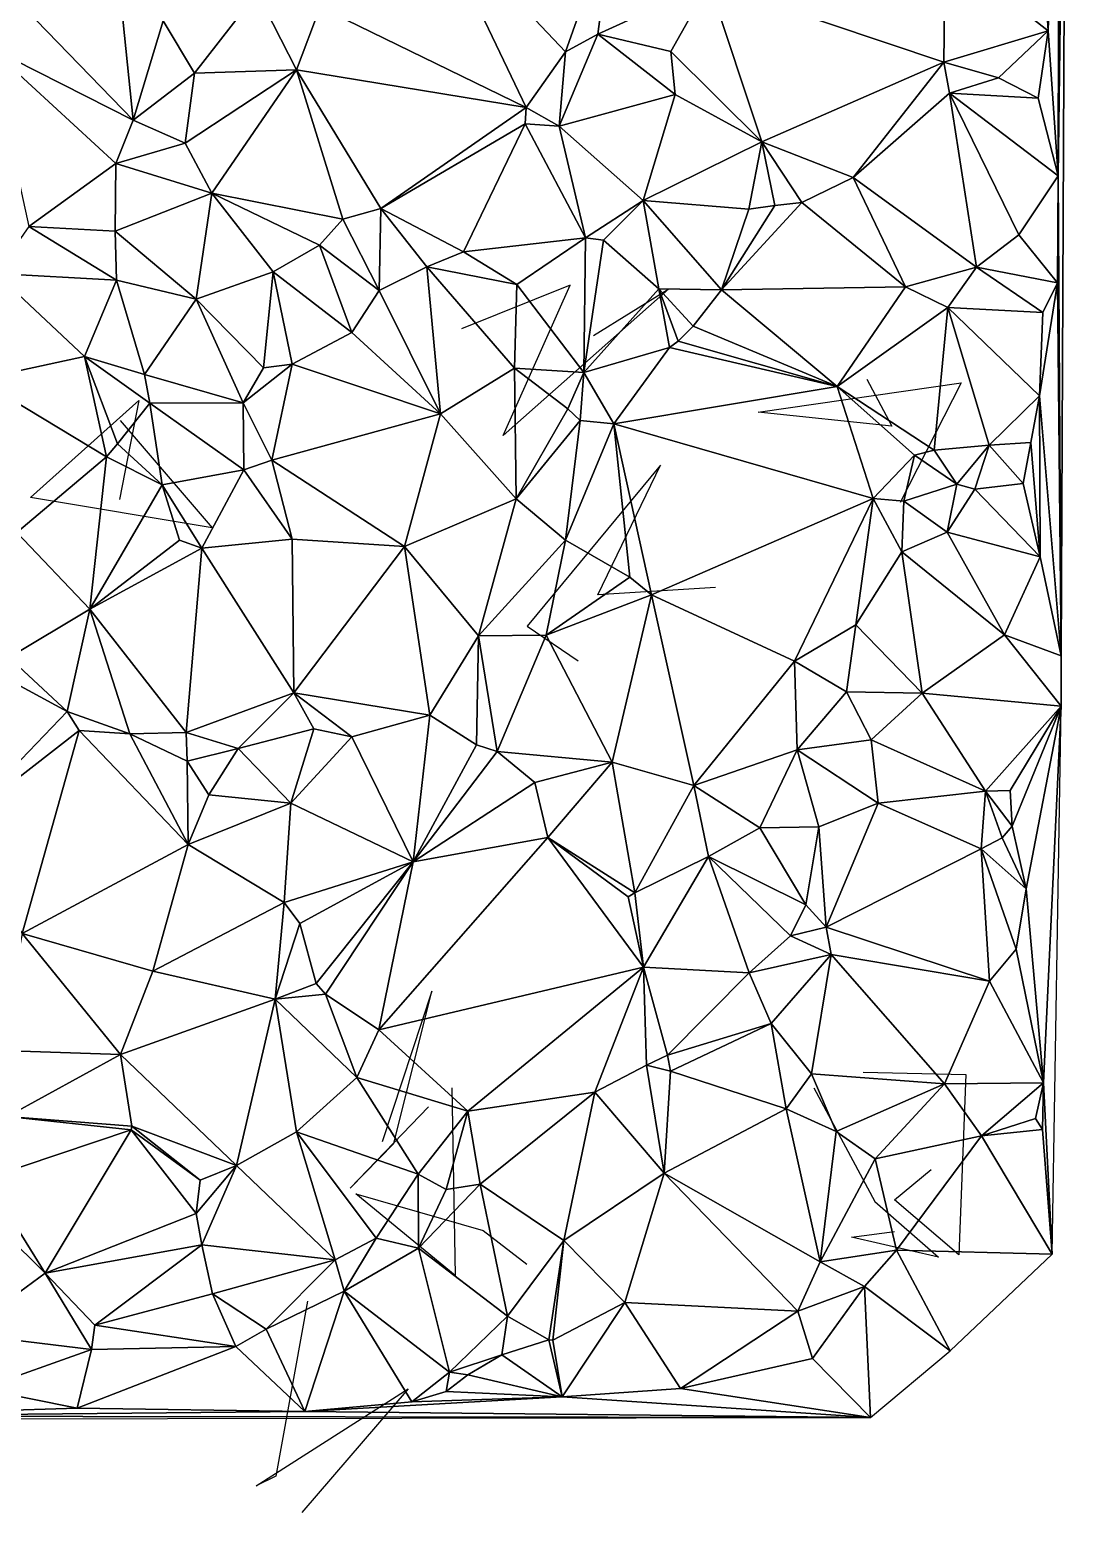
# Model space of a CAD drawing. Header units: metres. Extents: x -15.4 to 15, y -15.7 to 15.3.
# Drawn here: x 6.78 to 14.98, y -15.71 to -3.98 of the extents above; entities that cross this region are included whole.
import ezdxf

# ---------------------------------------------------------------- set-up
doc = ezdxf.new("R2010")
doc.units = ezdxf.units.M
doc.layers.add('CRACKS', color=1, linetype='Continuous')
doc.layers.add('STREET_MESH', color=7, linetype='Continuous')

msp = doc.modelspace()

# ---------------------------------------------------------------- linework, layer by layer
at = {"layer": 'CRACKS'}
for points in [[(11.236, -6.401, 0.1), (11.833, -6.032, 0.1), (10.524, -7.192, 0.1), (11.052, -6.004, 0.1), (10.193, -6.349, 0.1)], [(13.398, -6.748, 0.1), (13.596, -7.118, 0.1), (12.54, -7.007, 0.1), (14.143, -6.777, 0.1), (13.661, -7.722, 0.1)], [(7.496, -7.073, 0.1), (8.222, -7.924, 0.1), (6.786, -7.683, 0.1), (7.642, -6.915, 0.1), (7.489, -7.699, 0.1)], [(12.201, -8.394, 0.1), (11.271, -8.452, 0.1), (11.766, -7.428, 0.1), (10.714, -8.7, 0.1), (11.115, -8.976, 0.1)], [(9.932, -12.503, 0.1), (9.313, -13.146, 0.1), (9.659, -12.792, 0.1), (9.959, -11.589, 0.1), (9.566, -12.781, 0.1)], [(13.37, -12.229, 0.1), (14.181, -12.246, 0.1), (14.126, -13.675, 0.1), (13.618, -13.238, 0.1), (13.906, -12.998, 0.1)], [(10.116, -12.353, 0.1), (10.144, -13.836, 0.1), (9.357, -13.192, 0.1), (10.364, -13.481, 0.1), (10.71, -13.748, 0.1)], [(12.978, -12.352, 0.1), (13.462, -13.251, 0.1), (13.966, -13.693, 0.1), (13.276, -13.533, 0.1), (13.618, -13.49, 0.1)], [(8.977, -14.039, 0.1), (8.725, -15.425, 0.1), (8.571, -15.501, 0.1), (9.771, -14.733, 0.1), (8.932, -15.711, 0.1)]]:
    msp.add_polyline3d(points, dxfattribs=at)
at = {"layer": 'STREET_MESH'}
for points in [[(14.91, -5.139), (14.935, -8.936), (14.975, -0.275)], [(14.919, -1.203), (14.91, -5.139), (14.975, -0.275)], [(14.935, -8.936), (14.934, -9.334), (14.975, -0.275)], [(14.919, -1.203), (14.67, -1.389), (14.832, -3.991)], [(14.91, -5.139), (14.919, -1.203), (14.832, -3.991)], [(14.832, -3.991), (14.67, -1.389), (14.018, -3.354)], [(9.077, -3.805), (10.705, -4.597), (9.961, -3.043)], [(11.017, -4.157), (11.394, -3.091), (9.961, -3.043)], [(10.705, -4.597), (11.017, -4.157), (9.961, -3.043)], [(11.017, -4.157), (11.272, -4.017), (11.394, -3.091)], [(11.272, -4.017), (12.151, -3.614), (11.394, -3.091)], [(12.151, -3.614), (14.006, -4.239), (14.018, -3.354)], [(14.006, -4.239), (14.832, -3.991), (14.018, -3.354)], [(11.272, -4.017), (11.849, -4.156), (12.151, -3.614)], [(12.151, -3.614), (11.849, -4.156), (12.569, -4.869)], [(14.006, -4.239), (12.151, -3.614), (12.569, -4.869)], [(7.494, -3.69), (6.746, -3.821), (7.598, -4.699)], [(7.834, -3.912), (7.494, -3.69), (7.598, -4.699)], [(8.577, -3.687), (7.834, -3.912), (8.084, -4.327)], [(8.888, -4.301), (8.577, -3.687), (8.084, -4.327)], [(8.577, -3.687), (8.888, -4.301), (9.077, -3.805)], [(6.746, -3.821), (6.461, -4.122), (7.598, -4.699)], [(8.888, -4.301), (10.705, -4.597), (9.077, -3.805)], [(7.834, -3.912), (7.598, -4.699), (8.084, -4.327)], [(11.017, -4.157), (10.967, -4.745), (11.272, -4.017)], [(10.967, -4.745), (11.882, -4.495), (11.272, -4.017)], [(11.882, -4.495), (11.849, -4.156), (11.272, -4.017)], [(14.006, -4.239), (14.438, -4.362), (14.832, -3.991)], [(14.438, -4.362), (14.754, -4.525), (14.832, -3.991)], [(14.754, -4.525), (14.91, -5.139), (14.832, -3.991)], [(6.461, -4.122), (7.46, -5.04), (7.598, -4.699)], [(6.461, -4.122), (6.774, -5.54), (7.46, -5.04)], [(10.705, -4.597), (10.967, -4.745), (11.017, -4.157)], [(11.849, -4.156), (11.882, -4.495), (12.569, -4.869)], [(7.598, -4.699), (8.01, -4.88), (8.084, -4.327)], [(8.01, -4.88), (8.888, -4.301), (8.084, -4.327)], [(8.01, -4.88), (8.221, -5.276), (8.888, -4.301)], [(8.888, -4.301), (8.221, -5.276), (9.256, -5.482)], [(8.888, -4.301), (9.256, -5.482), (9.555, -5.398)], [(10.705, -4.597), (8.888, -4.301), (9.555, -5.398)], [(13.291, -5.151), (14.006, -4.239), (12.569, -4.869)], [(14.006, -4.239), (13.291, -5.151), (14.052, -4.485)], [(14.438, -4.362), (14.006, -4.239), (14.052, -4.485)], [(14.754, -4.525), (14.438, -4.362), (14.052, -4.485)], [(11.882, -4.495), (10.967, -4.745), (11.63, -5.333)], [(11.882, -4.495), (11.63, -5.333), (12.569, -4.869)], [(13.291, -5.151), (14.265, -5.86), (14.052, -4.485)], [(14.754, -4.525), (14.052, -4.485), (14.91, -5.139)], [(14.052, -4.485), (14.599, -5.606), (14.91, -5.139)], [(14.265, -5.86), (14.599, -5.606), (14.052, -4.485)], [(10.705, -4.597), (9.555, -5.398), (10.696, -4.726)], [(10.967, -4.745), (10.705, -4.597), (10.696, -4.726)], [(7.46, -5.04), (8.01, -4.88), (7.598, -4.699)], [(9.555, -5.398), (10.209, -5.739), (10.696, -4.726)], [(10.209, -5.739), (11.173, -5.628), (10.696, -4.726)], [(11.173, -5.628), (10.967, -4.745), (10.696, -4.726)], [(10.967, -4.745), (11.173, -5.628), (11.63, -5.333)], [(8.221, -5.276), (8.01, -4.88), (7.46, -5.04)], [(11.63, -5.333), (12.465, -5.402), (12.569, -4.869)], [(12.465, -5.402), (12.672, -5.372), (12.569, -4.869)], [(12.672, -5.372), (12.883, -5.35), (12.569, -4.869)], [(12.883, -5.35), (13.291, -5.151), (12.569, -4.869)], [(7.46, -5.04), (6.774, -5.54), (7.455, -5.575)], [(8.221, -5.276), (7.46, -5.04), (7.455, -5.575)], [(12.883, -5.35), (13.704, -6.017), (13.291, -5.151)], [(13.291, -5.151), (13.704, -6.017), (14.265, -5.86)], [(14.91, -5.139), (14.599, -5.606), (14.906, -5.986)], [(14.935, -8.936), (14.91, -5.139), (14.906, -5.986)], [(8.096, -6.113), (8.221, -5.276), (7.455, -5.575)], [(8.096, -6.113), (8.705, -5.898), (8.221, -5.276)], [(8.221, -5.276), (9.072, -5.687), (9.256, -5.482)], [(8.705, -5.898), (9.072, -5.687), (8.221, -5.276)], [(11.173, -5.628), (11.316, -5.648), (11.63, -5.333)], [(11.316, -5.648), (11.755, -6.032), (11.63, -5.333)], [(12.465, -5.402), (11.63, -5.333), (12.248, -6.041)], [(11.63, -5.333), (11.755, -6.032), (12.248, -6.041)], [(12.883, -5.35), (12.672, -5.372), (12.248, -6.041)], [(13.704, -6.017), (12.883, -5.35), (12.248, -6.041)], [(12.672, -5.372), (12.465, -5.402), (12.248, -6.041)], [(9.072, -5.687), (9.543, -6.046), (9.256, -5.482)], [(9.256, -5.482), (9.543, -6.046), (9.555, -5.398)], [(9.543, -6.046), (9.919, -5.859), (9.555, -5.398)], [(9.919, -5.859), (10.209, -5.739), (9.555, -5.398)], [(6.512, -5.91), (7.466, -5.965), (6.774, -5.54)], [(6.774, -5.54), (7.466, -5.965), (7.455, -5.575)], [(7.466, -5.965), (8.096, -6.113), (7.455, -5.575)], [(11.173, -5.628), (10.209, -5.739), (10.632, -5.997)], [(11.173, -5.628), (10.632, -5.997), (11.16, -6.693)], [(11.316, -5.648), (11.173, -5.628), (11.16, -6.693)], [(14.599, -5.606), (14.265, -5.86), (14.906, -5.986)], [(9.072, -5.687), (8.705, -5.898), (9.327, -6.379)], [(9.543, -6.046), (9.072, -5.687), (9.327, -6.379)], [(10.209, -5.739), (9.919, -5.859), (10.632, -5.997)], [(11.316, -5.648), (11.16, -6.693), (11.755, -6.032)], [(9.919, -5.859), (9.543, -6.046), (10.028, -7.021)], [(9.919, -5.859), (10.612, -6.661), (10.632, -5.997)], [(10.612, -6.661), (9.919, -5.859), (10.028, -7.021)], [(13.704, -6.017), (14.038, -6.18), (14.265, -5.86)], [(14.265, -5.86), (14.038, -6.18), (14.79, -6.22)], [(14.265, -5.86), (14.79, -6.22), (14.906, -5.986)], [(7.214, -6.568), (6.512, -5.91), (6.373, -6.75)], [(7.214, -6.568), (7.466, -5.965), (6.512, -5.91)], [(7.214, -6.568), (7.688, -6.709), (7.466, -5.965)], [(7.688, -6.709), (8.096, -6.113), (7.466, -5.965)], [(8.628, -6.657), (8.705, -5.898), (8.096, -6.113)], [(8.705, -5.898), (8.628, -6.657), (8.856, -6.628)], [(8.705, -5.898), (8.856, -6.628), (9.327, -6.379)], [(9.543, -6.046), (9.327, -6.379), (10.028, -7.021)], [(10.632, -5.997), (10.612, -6.661), (11.16, -6.693)], [(11.16, -6.693), (11.839, -6.497), (11.755, -6.032)], [(11.755, -6.032), (12.024, -6.328), (12.248, -6.041)], [(11.839, -6.497), (11.906, -6.445), (11.755, -6.032)], [(11.906, -6.445), (12.024, -6.328), (11.755, -6.032)], [(12.024, -6.328), (13.163, -6.806), (12.248, -6.041)], [(13.163, -6.806), (13.704, -6.017), (12.248, -6.041)], [(14.038, -6.18), (13.704, -6.017), (13.163, -6.806)], [(14.762, -6.88), (14.935, -8.936), (14.906, -5.986)], [(14.79, -6.22), (14.762, -6.88), (14.906, -5.986)], [(8.096, -6.113), (7.688, -6.709), (8.467, -6.935)], [(8.628, -6.657), (8.096, -6.113), (8.467, -6.935)], [(14.038, -6.18), (13.163, -6.806), (13.93, -7.309)], [(14.365, -7.269), (14.038, -6.18), (13.93, -7.309)], [(14.79, -6.22), (14.038, -6.18), (14.762, -6.88)], [(14.038, -6.18), (14.365, -7.269), (14.762, -6.88)], [(12.024, -6.328), (11.906, -6.445), (13.163, -6.806)], [(9.327, -6.379), (8.856, -6.628), (10.028, -7.021)], [(11.906, -6.445), (11.839, -6.497), (13.163, -6.806)], [(11.839, -6.497), (11.16, -6.693), (11.397, -7.1)], [(13.163, -6.806), (11.839, -6.497), (11.397, -7.1)], [(7.386, -7.361), (7.214, -6.568), (6.373, -6.75)], [(7.214, -6.568), (7.73, -6.938), (7.688, -6.709)], [(7.473, -7.259), (7.214, -6.568), (7.386, -7.361)], [(7.214, -6.568), (7.473, -7.259), (7.73, -6.938)], [(8.856, -6.628), (8.628, -6.657), (8.467, -6.935)], [(8.694, -7.387), (8.856, -6.628), (8.467, -6.935)], [(8.856, -6.628), (8.694, -7.387), (10.028, -7.021)], [(10.612, -6.661), (10.028, -7.021), (10.626, -7.693)], [(10.612, -6.661), (11.034, -6.982), (11.16, -6.693)], [(11.034, -6.982), (10.612, -6.661), (10.626, -7.693)], [(6.677, -7.961), (7.386, -7.361), (6.373, -6.75)], [(7.688, -6.709), (7.73, -6.938), (8.467, -6.935)], [(11.034, -6.982), (11.131, -7.074), (11.16, -6.693)], [(11.16, -6.693), (11.131, -7.074), (11.397, -7.1)], [(13.447, -7.692), (13.163, -6.806), (11.397, -7.1)], [(13.163, -6.806), (13.775, -7.347), (13.93, -7.309)], [(13.163, -6.806), (13.447, -7.692), (13.775, -7.347)], [(14.365, -7.269), (14.695, -7.247), (14.762, -6.88)], [(14.762, -6.88), (14.695, -7.247), (14.768, -8.153)], [(14.935, -8.936), (14.762, -6.88), (14.768, -8.153)], [(7.73, -6.938), (7.473, -7.259), (7.828, -7.583)], [(7.73, -6.938), (8.472, -7.464), (8.467, -6.935)], [(8.472, -7.464), (7.73, -6.938), (7.828, -7.583)], [(8.472, -7.464), (8.694, -7.387), (8.467, -6.935)], [(10.028, -7.021), (8.694, -7.387), (9.743, -8.07)], [(10.028, -7.021), (9.743, -8.07), (10.626, -7.693)], [(11.131, -7.074), (11.034, -6.982), (10.626, -7.693)], [(11.016, -8.02), (11.131, -7.074), (10.626, -7.693)], [(11.131, -7.074), (11.016, -8.02), (11.397, -7.1)], [(11.016, -8.02), (11.525, -8.312), (11.397, -7.1)], [(11.695, -8.454), (13.447, -7.692), (11.397, -7.1)], [(11.525, -8.312), (11.695, -8.454), (11.397, -7.1)], [(7.828, -7.583), (7.473, -7.259), (7.386, -7.361)], [(14.111, -7.578), (14.365, -7.269), (13.93, -7.309)], [(14.365, -7.269), (14.111, -7.578), (14.252, -7.618)], [(14.365, -7.269), (14.252, -7.618), (14.634, -7.573)], [(14.695, -7.247), (14.365, -7.269), (14.634, -7.573)], [(14.695, -7.247), (14.634, -7.573), (14.768, -8.153)], [(7.386, -7.361), (6.677, -7.961), (7.255, -8.567)], [(7.828, -7.583), (7.386, -7.361), (7.255, -8.567)], [(8.694, -7.387), (8.472, -7.464), (8.855, -8.012)], [(9.743, -8.07), (8.694, -7.387), (8.855, -8.012)], [(13.447, -7.692), (13.69, -7.711), (13.775, -7.347)], [(13.69, -7.711), (14.111, -7.578), (13.775, -7.347)], [(13.775, -7.347), (14.111, -7.578), (13.93, -7.309)], [(8.141, -8.085), (8.472, -7.464), (7.828, -7.583)], [(8.472, -7.464), (8.141, -8.085), (8.855, -8.012)], [(7.964, -8.021), (7.828, -7.583), (7.255, -8.567)], [(7.964, -8.021), (8.141, -8.085), (7.828, -7.583)], [(14.033, -7.957), (14.111, -7.578), (13.69, -7.711)], [(14.111, -7.578), (14.033, -7.957), (14.252, -7.618)], [(14.252, -7.618), (14.033, -7.957), (14.768, -8.153)], [(14.634, -7.573), (14.252, -7.618), (14.768, -8.153)], [(9.743, -8.07), (10.328, -8.777), (10.626, -7.693)], [(10.328, -8.777), (11.016, -8.02), (10.626, -7.693)], [(13.447, -7.692), (11.695, -8.454), (12.826, -8.978)], [(13.311, -8.689), (13.447, -7.692), (12.826, -8.978)], [(13.676, -8.112), (13.447, -7.692), (13.311, -8.689)], [(13.447, -7.692), (13.676, -8.112), (13.69, -7.711)], [(13.676, -8.112), (14.033, -7.957), (13.69, -7.711)], [(6.677, -7.961), (6.618, -8.949), (7.255, -8.567)], [(14.033, -7.957), (13.676, -8.112), (14.486, -8.768)], [(14.033, -7.957), (14.486, -8.768), (14.768, -8.153)], [(8.141, -8.085), (7.964, -8.021), (7.255, -8.567)], [(8.141, -8.085), (7.255, -8.567), (8.018, -9.542)], [(8.141, -8.085), (8.018, -9.542), (8.867, -9.228)], [(8.141, -8.085), (8.867, -9.228), (8.855, -8.012)], [(8.867, -9.228), (9.743, -8.07), (8.855, -8.012)], [(9.944, -9.405), (9.743, -8.07), (8.867, -9.228)], [(9.944, -9.405), (10.328, -8.777), (9.743, -8.07)], [(11.016, -8.02), (10.328, -8.777), (10.863, -8.773)], [(11.525, -8.312), (11.016, -8.02), (10.863, -8.773)], [(13.676, -8.112), (13.311, -8.689), (13.836, -9.231)], [(14.486, -8.768), (13.676, -8.112), (13.836, -9.231)], [(14.486, -8.768), (14.935, -8.936), (14.768, -8.153)], [(11.695, -8.454), (11.525, -8.312), (10.863, -8.773)], [(11.386, -9.776), (11.695, -8.454), (10.863, -8.773)], [(12.03, -9.962), (11.695, -8.454), (11.386, -9.776)], [(11.695, -8.454), (12.03, -9.962), (12.826, -8.978)], [(7.255, -8.567), (6.618, -8.949), (7.077, -9.376)], [(7.255, -8.567), (7.077, -9.376), (7.571, -9.553)], [(8.018, -9.542), (7.255, -8.567), (7.571, -9.553)], [(9.944, -9.405), (10.313, -9.64), (10.328, -8.777)], [(10.328, -8.777), (10.313, -9.64), (10.475, -9.691)], [(10.328, -8.777), (10.475, -9.691), (10.863, -8.773)], [(10.475, -9.691), (11.386, -9.776), (10.863, -8.773)], [(13.238, -9.219), (13.311, -8.689), (12.826, -8.978)], [(13.311, -8.689), (13.238, -9.219), (13.836, -9.231)], [(14.486, -8.768), (13.836, -9.231), (14.934, -9.334)], [(14.935, -8.936), (14.486, -8.768), (14.934, -9.334)], [(7.077, -9.376), (6.618, -8.949), (6.558, -9.094)], [(12.03, -9.962), (12.847, -9.679), (12.826, -8.978)], [(12.847, -9.679), (13.238, -9.219), (12.826, -8.978)], [(6.225, -10.261), (7.077, -9.376), (6.558, -9.094)], [(8.018, -9.542), (8.429, -9.668), (8.867, -9.228)], [(8.429, -9.668), (9.026, -9.512), (8.867, -9.228)], [(9.327, -9.575), (9.944, -9.405), (8.867, -9.228)], [(9.026, -9.512), (9.327, -9.575), (8.867, -9.228)], [(13.432, -9.601), (13.238, -9.219), (12.847, -9.679)], [(13.238, -9.219), (13.432, -9.601), (13.836, -9.231)], [(13.432, -9.601), (14.336, -10.006), (13.836, -9.231)], [(13.836, -9.231), (14.336, -10.006), (14.934, -9.334)], [(7.077, -9.376), (6.225, -10.261), (7.172, -9.525)], [(7.077, -9.376), (7.172, -9.525), (7.571, -9.553)], [(14.336, -10.006), (14.531, -10.002), (14.934, -9.334)], [(14.531, -10.002), (14.548, -10.284), (14.934, -9.334)], [(14.548, -10.284), (14.658, -10.778), (14.934, -9.334)], [(14.658, -10.778), (14.794, -12.312), (14.934, -9.334)], [(14.934, -9.334), (14.794, -12.312), (14.864, -13.669)], [(9.944, -9.405), (9.327, -9.575), (9.812, -10.565)], [(10.313, -9.64), (9.944, -9.405), (9.812, -10.565)], [(6.225, -10.261), (6.721, -11.131), (7.172, -9.525)], [(6.721, -11.131), (8.032, -10.428), (7.172, -9.525)], [(7.172, -9.525), (8.032, -10.428), (7.571, -9.553)], [(8.026, -9.768), (8.018, -9.542), (7.571, -9.553)], [(8.032, -10.428), (8.026, -9.768), (7.571, -9.553)], [(8.026, -9.768), (8.429, -9.668), (8.018, -9.542)], [(8.845, -10.101), (9.026, -9.512), (8.429, -9.668)], [(9.026, -9.512), (8.845, -10.101), (9.327, -9.575)], [(9.327, -9.575), (8.845, -10.101), (9.812, -10.565)], [(13.488, -10.1), (13.432, -9.601), (12.847, -9.679)], [(13.432, -9.601), (13.488, -10.1), (14.336, -10.006)], [(8.429, -9.668), (8.026, -9.768), (8.195, -10.034)], [(8.845, -10.101), (8.429, -9.668), (8.195, -10.034)], [(10.313, -9.64), (9.812, -10.565), (10.475, -9.691)], [(9.812, -10.565), (10.773, -9.937), (10.475, -9.691)], [(10.475, -9.691), (10.773, -9.937), (11.386, -9.776)], [(12.03, -9.962), (12.553, -10.297), (12.847, -9.679)], [(12.553, -10.297), (13.018, -10.289), (12.847, -9.679)], [(13.018, -10.289), (13.488, -10.1), (12.847, -9.679)], [(8.026, -9.768), (8.032, -10.428), (8.195, -10.034)], [(10.773, -9.937), (10.876, -10.372), (11.386, -9.776)], [(11.386, -9.776), (10.876, -10.372), (11.563, -10.809)], [(12.03, -9.962), (11.386, -9.776), (11.563, -10.809)], [(10.876, -10.372), (10.773, -9.937), (9.812, -10.565)], [(12.146, -10.524), (12.03, -9.962), (11.563, -10.809)], [(12.146, -10.524), (12.553, -10.297), (12.03, -9.962)], [(8.032, -10.428), (8.845, -10.101), (8.195, -10.034)], [(14.336, -10.006), (13.488, -10.1), (14.303, -10.463)], [(14.468, -10.376), (14.336, -10.006), (14.303, -10.463)], [(14.548, -10.284), (14.531, -10.002), (14.336, -10.006)], [(14.468, -10.376), (14.548, -10.284), (14.336, -10.006)], [(8.845, -10.101), (8.032, -10.428), (8.791, -10.886)], [(9.812, -10.565), (8.845, -10.101), (8.791, -10.886)], [(13.488, -10.1), (13.018, -10.289), (13.077, -11.081)], [(14.303, -10.463), (13.488, -10.1), (13.077, -11.081)], [(12.916, -10.904), (12.553, -10.297), (12.146, -10.524)], [(12.916, -10.904), (13.018, -10.289), (12.553, -10.297)], [(13.018, -10.289), (12.916, -10.904), (13.077, -11.081)], [(14.548, -10.284), (14.468, -10.376), (14.658, -10.778)], [(8.032, -10.428), (6.721, -11.131), (7.753, -11.431)], [(8.791, -10.886), (8.032, -10.428), (7.753, -11.431)], [(9.539, -11.894), (10.876, -10.372), (9.812, -10.565)], [(11.633, -11.399), (10.876, -10.372), (9.539, -11.894)], [(10.876, -10.372), (11.512, -10.843), (11.563, -10.809)], [(10.876, -10.372), (11.633, -11.399), (11.512, -10.843)], [(14.658, -10.778), (14.468, -10.376), (14.303, -10.463)], [(11.633, -11.399), (12.146, -10.524), (11.563, -10.809)], [(12.146, -10.524), (11.633, -11.399), (12.468, -11.442)], [(12.796, -11.15), (12.146, -10.524), (12.468, -11.442)], [(12.916, -10.904), (12.146, -10.524), (12.796, -11.15)], [(14.303, -10.463), (13.077, -11.081), (14.367, -11.509)], [(14.579, -11.257), (14.303, -10.463), (14.367, -11.509)], [(14.579, -11.257), (14.658, -10.778), (14.303, -10.463)], [(8.915, -11.053), (9.812, -10.565), (8.791, -10.886)], [(8.915, -11.053), (9.044, -11.527), (9.812, -10.565)], [(9.044, -11.527), (9.118, -11.613), (9.812, -10.565)], [(9.118, -11.613), (9.539, -11.894), (9.812, -10.565)], [(14.658, -10.778), (14.579, -11.257), (14.794, -12.312)], [(8.721, -11.651), (8.791, -10.886), (7.753, -11.431)], [(8.721, -11.651), (8.915, -11.053), (8.791, -10.886)], [(11.512, -10.843), (11.633, -11.399), (11.563, -10.809)], [(12.916, -10.904), (12.796, -11.15), (13.077, -11.081)], [(7.499, -12.089), (6.721, -11.131), (6.549, -12.057)], [(6.721, -11.131), (7.499, -12.089), (7.753, -11.431)], [(8.915, -11.053), (8.721, -11.651), (9.044, -11.527)], [(12.796, -11.15), (13.115, -11.297), (13.077, -11.081)], [(13.077, -11.081), (13.115, -11.297), (14.367, -11.509)], [(13.115, -11.297), (12.796, -11.15), (12.468, -11.442)], [(14.794, -12.312), (14.579, -11.257), (14.367, -11.509)], [(12.643, -11.843), (13.115, -11.297), (12.468, -11.442)], [(12.643, -11.843), (12.961, -12.243), (13.115, -11.297)], [(12.961, -12.243), (14.013, -12.322), (13.115, -11.297)], [(13.115, -11.297), (14.013, -12.322), (14.367, -11.509)], [(7.499, -12.089), (8.721, -11.651), (7.753, -11.431)], [(11.633, -11.399), (9.539, -11.894), (10.244, -12.538)], [(11.248, -12.386), (11.633, -11.399), (10.244, -12.538)], [(11.633, -11.399), (11.248, -12.386), (11.655, -12.174)], [(11.822, -12.094), (11.633, -11.399), (11.655, -12.174)], [(11.633, -11.399), (11.822, -12.094), (12.468, -11.442)], [(11.822, -12.094), (12.643, -11.843), (12.468, -11.442)], [(8.721, -11.651), (9.118, -11.613), (9.044, -11.527)], [(14.013, -12.322), (14.794, -12.312), (14.367, -11.509)], [(8.415, -12.967), (8.721, -11.651), (7.499, -12.089)], [(8.721, -11.651), (8.415, -12.967), (8.889, -12.702)], [(8.721, -11.651), (9.366, -12.272), (9.118, -11.613)], [(9.366, -12.272), (8.721, -11.651), (8.889, -12.702)], [(9.118, -11.613), (9.366, -12.272), (9.539, -11.894)], [(11.822, -12.094), (11.846, -12.221), (12.643, -11.843)], [(12.643, -11.843), (11.846, -12.221), (12.76, -12.52)], [(12.961, -12.243), (12.643, -11.843), (12.76, -12.52)], [(9.539, -11.894), (9.366, -12.272), (10.244, -12.538)], [(7.499, -12.089), (6.549, -12.057), (6.604, -12.579)], [(7.588, -12.656), (7.499, -12.089), (6.604, -12.579)], [(8.415, -12.967), (7.499, -12.089), (7.588, -12.656)], [(11.655, -12.174), (11.248, -12.386), (11.797, -13.028)], [(11.846, -12.221), (11.822, -12.094), (11.655, -12.174)], [(11.846, -12.221), (11.655, -12.174), (11.797, -13.028)], [(9.851, -13.035), (9.366, -12.272), (8.889, -12.702)], [(9.366, -12.272), (9.851, -13.035), (10.244, -12.538)], [(11.846, -12.221), (11.797, -13.028), (12.76, -12.52)], [(13.156, -12.697), (12.961, -12.243), (12.76, -12.52)], [(14.013, -12.322), (12.961, -12.243), (13.156, -12.697)], [(14.013, -12.322), (14.305, -12.732), (14.794, -12.312)], [(14.305, -12.732), (14.732, -12.596), (14.794, -12.312)], [(14.732, -12.596), (14.787, -12.683), (14.794, -12.312)], [(14.794, -12.312), (14.787, -12.683), (14.864, -13.669)], [(10.341, -13.114), (11.248, -12.386), (10.244, -12.538)], [(11.248, -12.386), (10.341, -13.114), (11.002, -13.561)], [(11.797, -13.028), (11.248, -12.386), (11.002, -13.561)], [(14.013, -12.322), (13.156, -12.697), (13.463, -12.914)], [(14.013, -12.322), (13.463, -12.914), (14.305, -12.732)], [(9.851, -13.035), (10.072, -13.158), (10.244, -12.538)], [(10.072, -13.158), (10.341, -13.114), (10.244, -12.538)], [(11.797, -13.028), (13.029, -13.729), (12.76, -12.52)], [(13.029, -13.729), (13.156, -12.697), (12.76, -12.52)], [(6.436, -13.069), (7.582, -12.686), (6.604, -12.579)], [(7.582, -12.686), (7.588, -12.656), (6.604, -12.579)], [(7.582, -12.686), (8.128, -13.084), (7.588, -12.656)], [(8.128, -13.084), (8.415, -12.967), (7.588, -12.656)], [(14.787, -12.683), (14.732, -12.596), (14.305, -12.732)], [(7.582, -12.686), (6.436, -13.069), (6.903, -13.818)], [(8.096, -13.348), (7.582, -12.686), (6.903, -13.818)], [(8.096, -13.348), (8.128, -13.084), (7.582, -12.686)], [(8.415, -12.967), (9.194, -13.714), (8.889, -12.702)], [(9.52, -13.543), (9.851, -13.035), (8.889, -12.702)], [(9.194, -13.714), (9.52, -13.543), (8.889, -12.702)], [(13.463, -12.914), (13.156, -12.697), (13.029, -13.729)], [(14.305, -12.732), (13.463, -12.914), (13.634, -13.638)], [(14.305, -12.732), (13.634, -13.638), (14.864, -13.669)], [(14.787, -12.683), (14.305, -12.732), (14.864, -13.669)], [(8.415, -12.967), (8.096, -13.348), (8.142, -13.595)], [(8.128, -13.084), (8.096, -13.348), (8.415, -12.967)], [(9.194, -13.714), (8.415, -12.967), (8.142, -13.595)], [(13.634, -13.638), (13.463, -12.914), (13.029, -13.729)], [(6.436, -13.069), (6.269, -13.194), (6.903, -13.818)], [(9.851, -13.035), (9.52, -13.543), (9.854, -13.62)], [(10.072, -13.158), (9.851, -13.035), (9.854, -13.62)], [(10.558, -14.16), (10.341, -13.114), (9.854, -13.62)], [(10.341, -13.114), (10.072, -13.158), (9.854, -13.62)], [(10.341, -13.114), (10.558, -14.16), (11.002, -13.561)], [(11.484, -14.051), (11.797, -13.028), (11.002, -13.561)], [(12.852, -14.12), (11.797, -13.028), (11.484, -14.051)], [(11.797, -13.028), (12.852, -14.12), (13.029, -13.729)], [(6.903, -13.818), (6.269, -13.194), (6.248, -14.298)], [(8.142, -13.595), (8.096, -13.348), (6.903, -13.818)], [(8.142, -13.595), (6.903, -13.818), (7.296, -14.23)], [(8.226, -13.982), (8.142, -13.595), (7.296, -14.23)], [(9.194, -13.714), (8.142, -13.595), (8.226, -13.982)], [(9.194, -13.714), (9.267, -13.961), (9.52, -13.543)], [(9.52, -13.543), (9.267, -13.961), (9.854, -13.62)], [(10.558, -14.16), (10.885, -14.346), (11.002, -13.561)], [(10.885, -14.346), (10.916, -14.349), (11.002, -13.561)], [(10.916, -14.349), (11.484, -14.051), (11.002, -13.561)], [(8.65, -14.261), (9.194, -13.714), (8.226, -13.982)], [(8.65, -14.261), (9.267, -13.961), (9.194, -13.714)], [(9.267, -13.961), (10.1, -14.601), (9.854, -13.62)], [(10.1, -14.601), (10.558, -14.16), (9.854, -13.62)], [(13.38, -13.923), (13.634, -13.638), (13.029, -13.729)], [(13.634, -13.638), (13.38, -13.923), (14.057, -14.433)], [(13.634, -13.638), (14.057, -14.433), (14.864, -13.669)], [(6.903, -13.818), (6.248, -14.298), (7.269, -14.423)], [(6.903, -13.818), (7.269, -14.423), (7.296, -14.23)], [(12.852, -14.12), (13.38, -13.923), (13.029, -13.729)], [(13.38, -13.923), (12.852, -14.12), (12.968, -14.494)], [(13.38, -13.923), (12.968, -14.494), (13.426, -14.961)], [(14.057, -14.433), (13.38, -13.923), (13.426, -14.961)], [(8.409, -14.4), (8.226, -13.982), (7.296, -14.23)], [(8.409, -14.4), (8.65, -14.261), (8.226, -13.982)], [(9.267, -13.961), (8.65, -14.261), (8.954, -14.912)], [(9.8, -14.836), (9.267, -13.961), (8.954, -14.912)], [(10.1, -14.601), (9.267, -13.961), (9.8, -14.836)], [(11.484, -14.051), (10.916, -14.349), (10.99, -14.798)], [(11.484, -14.051), (10.99, -14.798), (11.926, -14.732)], [(12.852, -14.12), (11.484, -14.051), (11.926, -14.732)], [(10.1, -14.601), (10.513, -14.466), (10.558, -14.16)], [(10.558, -14.16), (10.513, -14.466), (10.885, -14.346)], [(12.968, -14.494), (12.852, -14.12), (11.926, -14.732)], [(7.269, -14.423), (6.248, -14.298), (6.394, -14.735)], [(7.269, -14.423), (8.409, -14.4), (7.296, -14.23)], [(8.65, -14.261), (8.409, -14.4), (8.954, -14.912)], [(7.269, -14.423), (6.394, -14.735), (7.154, -14.888)], [(8.409, -14.4), (7.269, -14.423), (7.154, -14.888)], [(8.409, -14.4), (7.154, -14.888), (8.954, -14.912)], [(10.885, -14.346), (10.513, -14.466), (10.99, -14.798)], [(10.916, -14.349), (10.885, -14.346), (10.99, -14.798)], [(10.513, -14.466), (10.1, -14.601), (10.245, -14.622)], [(10.513, -14.466), (10.245, -14.622), (10.99, -14.798)], [(13.426, -14.961), (12.968, -14.494), (11.926, -14.732)], [(10.072, -14.756), (10.1, -14.601), (9.8, -14.836)], [(10.1, -14.601), (10.072, -14.756), (10.245, -14.622)], [(10.245, -14.622), (10.072, -14.756), (10.99, -14.798)], [(7.154, -14.888), (6.394, -14.735), (5.121, -14.951)], [(10.072, -14.756), (9.8, -14.836), (10.99, -14.798)], [(10.99, -14.798), (13.426, -14.961), (11.926, -14.732)], [(8.954, -14.912), (7.154, -14.888), (5.121, -14.951)], [(13.426, -14.961), (10.99, -14.798), (8.954, -14.912)], [(10.99, -14.798), (9.8, -14.836), (8.954, -14.912)], [(0.46, -14.978), (13.426, -14.961), (5.121, -14.951)], [(13.426, -14.961), (8.954, -14.912), (5.121, -14.951)]]:
    msp.add_3dface(points, dxfattribs=at)

doc.saveas('drawing.dxf')
